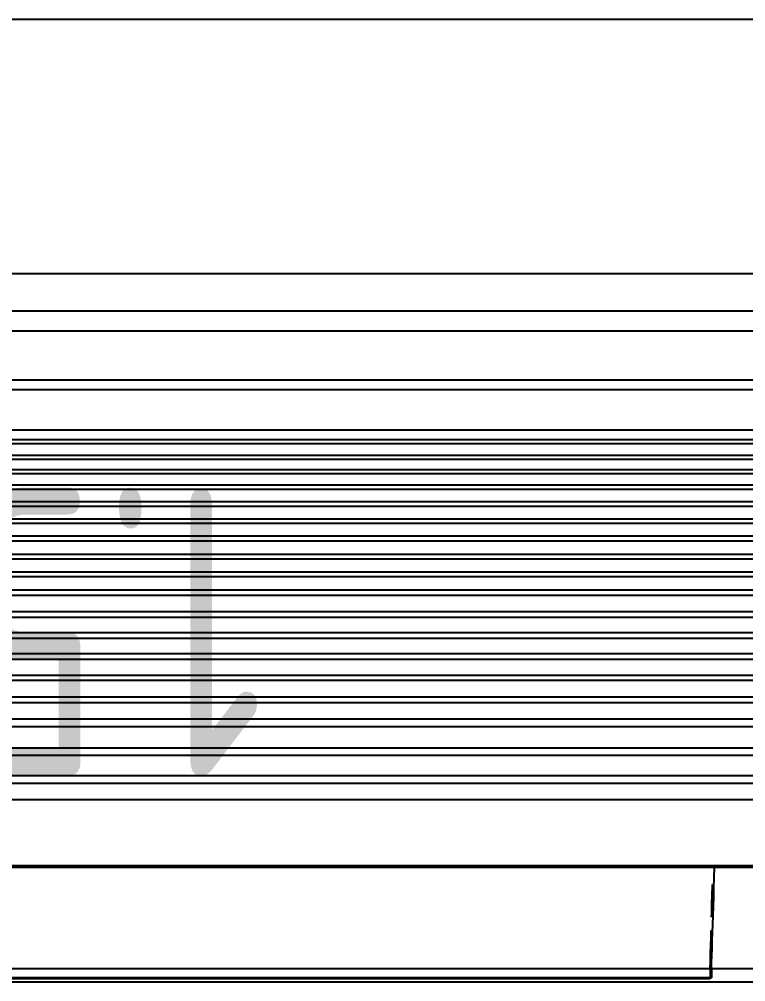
# Model space of a CAD drawing. Header units: inches. Extents: x 16928 to 514628, y -1471 to 241387.
# Drawn here: x 314028.8 to 314343, y 26689.2 to 27105.5 of the extents above; entities that cross this region are included whole.
import ezdxf
from ezdxf.enums import TextEntityAlignment as Align

# ---------------------------------------------------------------- set-up
doc = ezdxf.new("R2010")
doc.units = ezdxf.units.IN
doc.header["$MEASUREMENT"] = 0
for name, color, linetype in [('A-ROOMSYM', 3, 'Continuous'), ('Edges', 7, 'Continuous'), ('partition', 8, 'Continuous')]:
    doc.layers.add(name, color=color, linetype=linetype)
doc.styles.add('STYLE1', font='ISOCP.SHX')

# ---------------------------------------------------------------- blocks, each defined once
blk = doc.blocks.new('air con')
at = {"layer": 'Edges'}
for p, q in [((71.402, 41.898), (152.402, 41.898)), ((71.402, 41.095), (152.402, 41.095)), ((71.402, 39.122), (152.402, 39.122)), ((152.402, 38.724), (71.402, 38.724)), ((152.402, 37.092), (71.402, 37.092)), ((152.402, 36.701), (71.402, 36.701)), ((152.402, 36.542), (71.402, 36.542)), ((152.402, 36.078), (71.402, 36.078)), ((152.402, 35.914), (71.402, 35.914)), ((152.402, 35.493), (71.402, 35.493)), ((152.402, 35.34), (71.402, 35.34)), ((152.402, 34.877), (71.402, 34.877)), ((152.402, 34.709), (71.402, 34.709)), ((152.402, 34.207), (71.402, 34.207)), ((152.402, 34.022), (71.402, 34.022)), ((152.402, 33.51), (71.402, 33.51)), ((152.402, 33.335), (71.402, 33.335)), ((152.402, 32.826), (71.402, 32.826)), ((152.402, 32.625), (71.402, 32.625)), ((152.402, 32.098), (71.402, 32.098)), ((152.402, 31.911), (71.402, 31.911)), ((152.402, 31.378), (71.402, 31.378)), ((152.402, 31.189), (71.402, 31.189)), ((152.402, 30.654), (71.402, 30.654)), ((152.402, 30.439), (71.402, 30.439)), ((152.402, 29.791), (71.402, 29.791)), ((152.402, 29.562), (71.402, 29.562)), ((152.402, 28.935), (71.402, 28.935)), ((152.402, 28.714), (71.402, 28.714)), ((152.402, 28.092), (71.402, 28.092)), ((152.402, 27.871), (71.402, 27.871)), ((152.402, 27.226), (71.402, 27.226)), ((152.402, 27.024), (71.402, 27.024)), ((152.402, 26.349), (71.402, 26.349)), ((152.402, 26.117), (71.402, 26.117)), ((152.402, 25.469), (71.402, 25.469)), ((152.402, 25.162), (71.402, 25.162)), ((152.402, 24.304), (71.402, 24.304)), ((152.402, 24.002), (71.402, 24.002)), ((152.402, 23.184), (71.402, 23.184)), ((152.402, 22.883), (71.402, 22.883)), ((152.402, 22.213), (71.402, 22.213)), ((152.402, 19.568), (71.402, 19.568)), ((152.402, 19.493), (71.402, 19.493)), ((146.588, 19.085), (146.601, 19.493)), ((146.575, 18.687), (146.588, 19.085)), ((146.504, 18.391), (146.514, 18.752)), ((146.514, 18.752), (146.516, 18.813)), ((146.562, 18.299), (146.575, 18.687)), ((146.494, 18.035), (146.504, 18.391)), ((146.55, 17.923), (146.562, 18.299)), ((146.484, 17.685), (146.494, 18.035)), ((146.538, 17.558), (146.55, 17.923)), ((146.479, 17.503), (146.484, 17.685)), ((146.527, 17.206), (146.538, 17.558)), ((146.516, 16.869), (146.527, 17.206)), ((146.447, 16.349), (146.456, 16.673)), ((146.456, 16.673), (146.464, 16.956)), ((146.505, 16.546), (146.516, 16.869)), ((146.438, 16.032), (146.447, 16.349)), ((146.495, 16.239), (146.505, 16.546)), ((146.429, 15.722), (146.438, 16.032)), ((146.477, 15.675), (146.486, 15.948)), ((146.486, 15.948), (146.495, 16.239)), ((146.421, 15.42), (146.429, 15.722)), ((146.468, 15.42), (146.477, 15.675)), ((146.421, 15.42), (76.921, 15.42)), ((146.468, 15.42), (146.421, 15.42)), ((146.421, 15.42), (146.421, 15.051)), ((152.402, 15.42), (146.468, 15.42)), ((146.468, 15.42), (146.468, 15.051)), ((71.402, 14.898), (152.402, 14.898)), ((146.421, 15.051), (76.921, 15.051)), ((146.421, 15.012), (76.921, 15.012)), ((146.468, 15.051), (146.421, 15.051)), ((146.421, 15.051), (146.421, 15.012))]:
    blk.add_line(p, q, dxfattribs=at)

msp = doc.modelspace()

# ---------------------------------------------------------------- linework, layer by layer
at = {"layer": 'partition'}
for p, q in [((312142.45, 27105.54), (316867.45, 27105.54)), ((312142.45, 26995.54), (316867.45, 26995.54))]:
    msp.add_line(p, q, dxfattribs=at)

# ---------------------------------------------------------------- block references
at = {"xscale": 10.74849191040555, "yscale": 10.74849191040555, "zscale": 10.74849191040555}
msp.add_blockref('air con', (312753.85, 26529.07), dxfattribs=at)

# ---------------------------------------------------------------- texts
at = {"layer": 'A-ROOMSYM', "color": 8, "style": 'STYLE1', "width": 0.8}
msp.add_text('1.5hp', height=124.656, rotation=180, dxfattribs=at).set_placement((314000.3, 26902.92), align=Align.CENTER)

doc.saveas('drawing.dxf')
